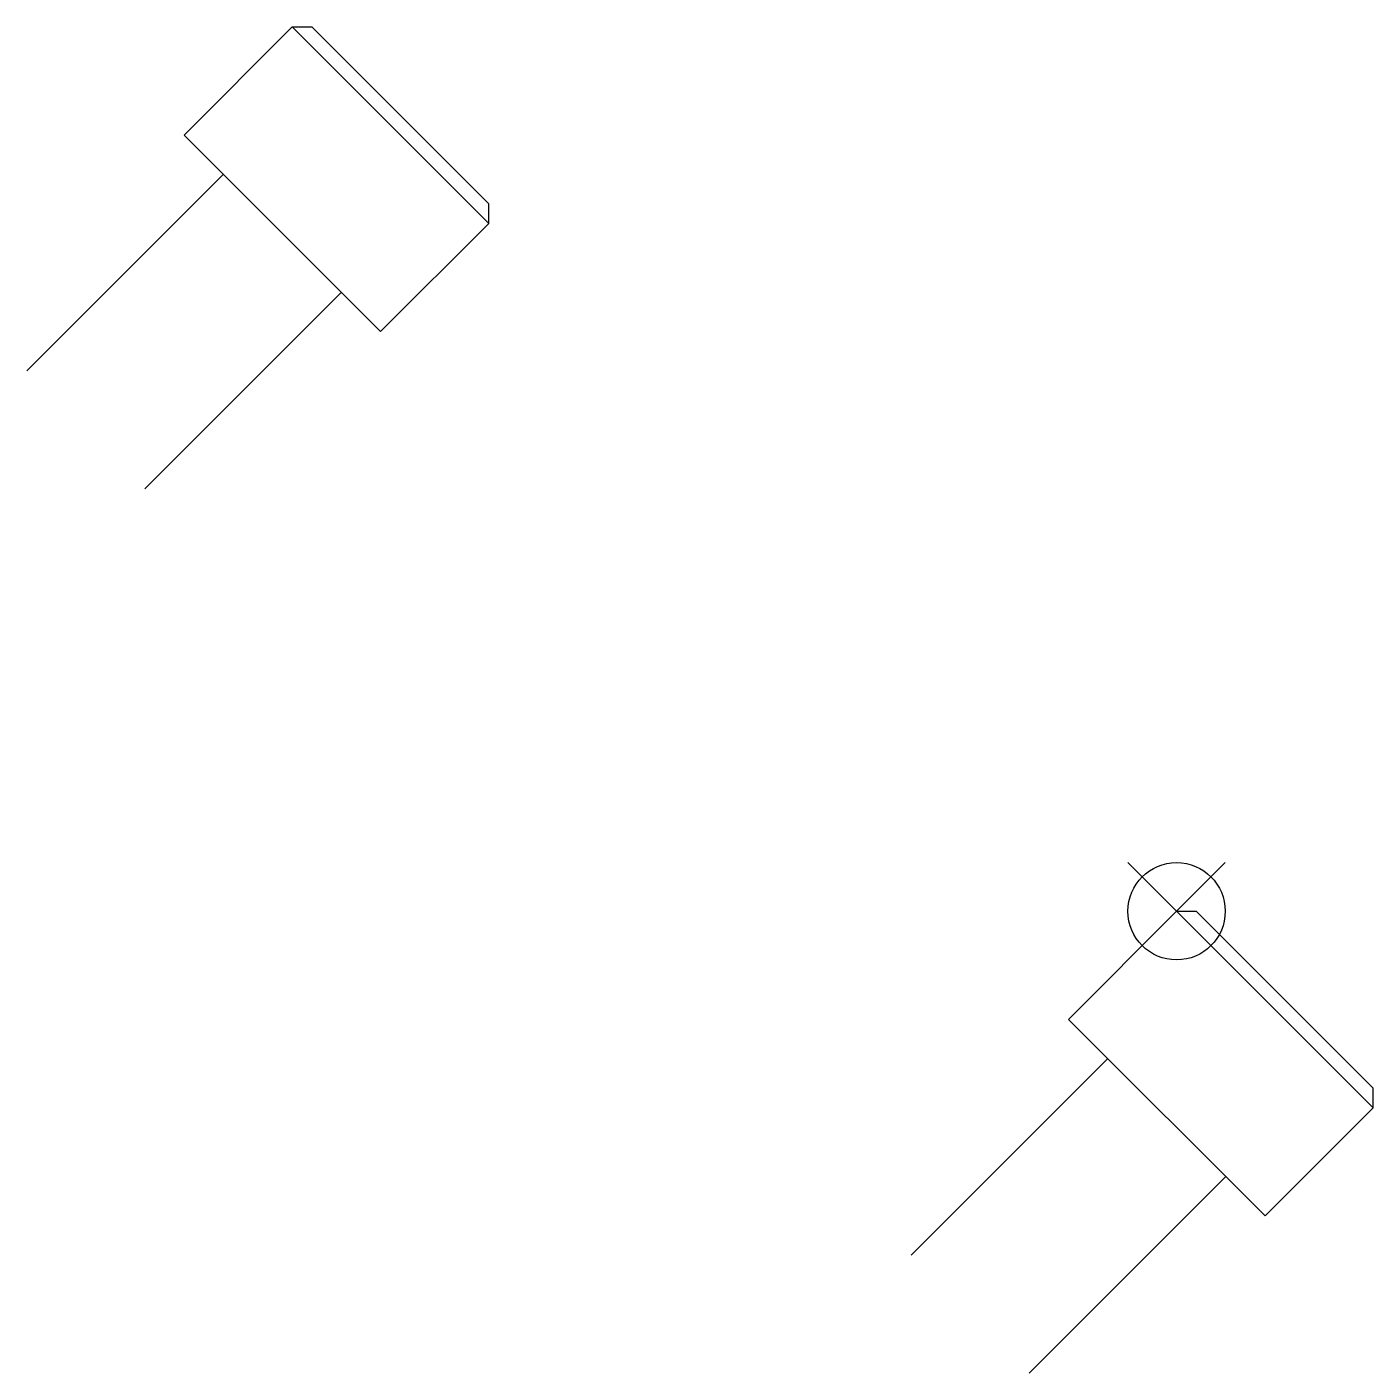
# Model space of a CAD drawing. Extents: x 18.5 to 66.9, y 988.7 to 1037.1.
import ezdxf

# ---------------------------------------------------------------- set-up
doc = ezdxf.new("R2010")
doc.units = 0
doc.header["$MEASUREMENT"] = 0
doc.layers.get('0').update_dxf_attribs({"linetype": 'CONTINUOUS'})
doc.layers.add('$PARTREF_BOM', color=7, linetype='CONTINUOUS')
doc.styles.get("Standard").update_dxf_attribs({"font": 'txt.shx', "bigfont": 'chineset.shx'})

# ---------------------------------------------------------------- blocks, each defined once
blk = doc.blocks.new('PARTREF')
at = {"layer": '$PARTREF_BOM', "color": 2}
for p, q in [((-1.75, -1.75), (1.75, 1.75)), ((-1.75, 1.75), (1.75, -1.75))]:
    blk.add_line(p, q, dxfattribs=at)
blk.add_circle((0, 0), 1.75, dxfattribs=at)
at = {"layer": '$PARTREF_BOM', "color": 2, "flags": 1}
for tag, p in [('TAG15', (5.594, -4.742)), ('TAG5', (-16.086, -4.95)), ('TAG10', (-5.651, -4.998)), ('TAG14', (5.594, -8.742)), ('TAG4', (-16.086, -8.95)), ('TAG9', (-5.651, -8.998)), ('TAG3', (-16.086, -12.95)), ('TAG8', (-5.651, -12.998)), ('TAG13', (5.594, -12.742)), ('TAG2', (-16.086, -16.95)), ('TAG7', (-5.651, -16.998)), ('TAG12', (5.594, -16.742)), ('TAG11', (5.594, -20.742)), ('TAG1', (-16.086, -20.95)), ('TAG6', (-5.651, -20.998))]:
    blk.add_attdef(tag, p, '', height=2.5, dxfattribs=at)

msp = doc.modelspace()

# ---------------------------------------------------------------- linework, layer by layer
at = {"color": 7, "linetype": 'CONTINUOUS'}
for p, q in [((24.159, 1033.247), (28.048, 1037.136)), ((28.048, 1037.136), (28.755, 1037.136)), ((35.119, 1030.065), (28.048, 1037.136)), ((35.119, 1030.772), (28.755, 1037.136)), ((31.23, 1026.176), (24.159, 1033.247)), ((25.573, 1031.833), (18.502, 1024.762)), ((35.119, 1030.065), (35.119, 1030.772)), ((31.23, 1026.176), (35.119, 1030.065)), ((29.816, 1027.59), (22.744, 1020.519)), ((55.978, 1001.427), (59.868, 1005.317)), ((59.868, 1005.317), (60.575, 1005.317)), ((59.868, 1005.317), (66.939, 998.245)), ((60.575, 1005.317), (66.939, 998.953)), ((55.978, 1001.427), (63.05, 994.356)), ((57.393, 1000.013), (50.322, 992.942)), ((66.939, 998.245), (66.939, 998.953)), ((63.05, 994.356), (66.939, 998.245)), ((61.635, 995.771), (54.564, 988.7))]:
    msp.add_line(p, q, dxfattribs=at)

# ---------------------------------------------------------------- block references
at = {"color": 7}
msp.add_blockref('PARTREF', (59.868, 1005.317), dxfattribs=at)

doc.saveas('drawing.dxf')
